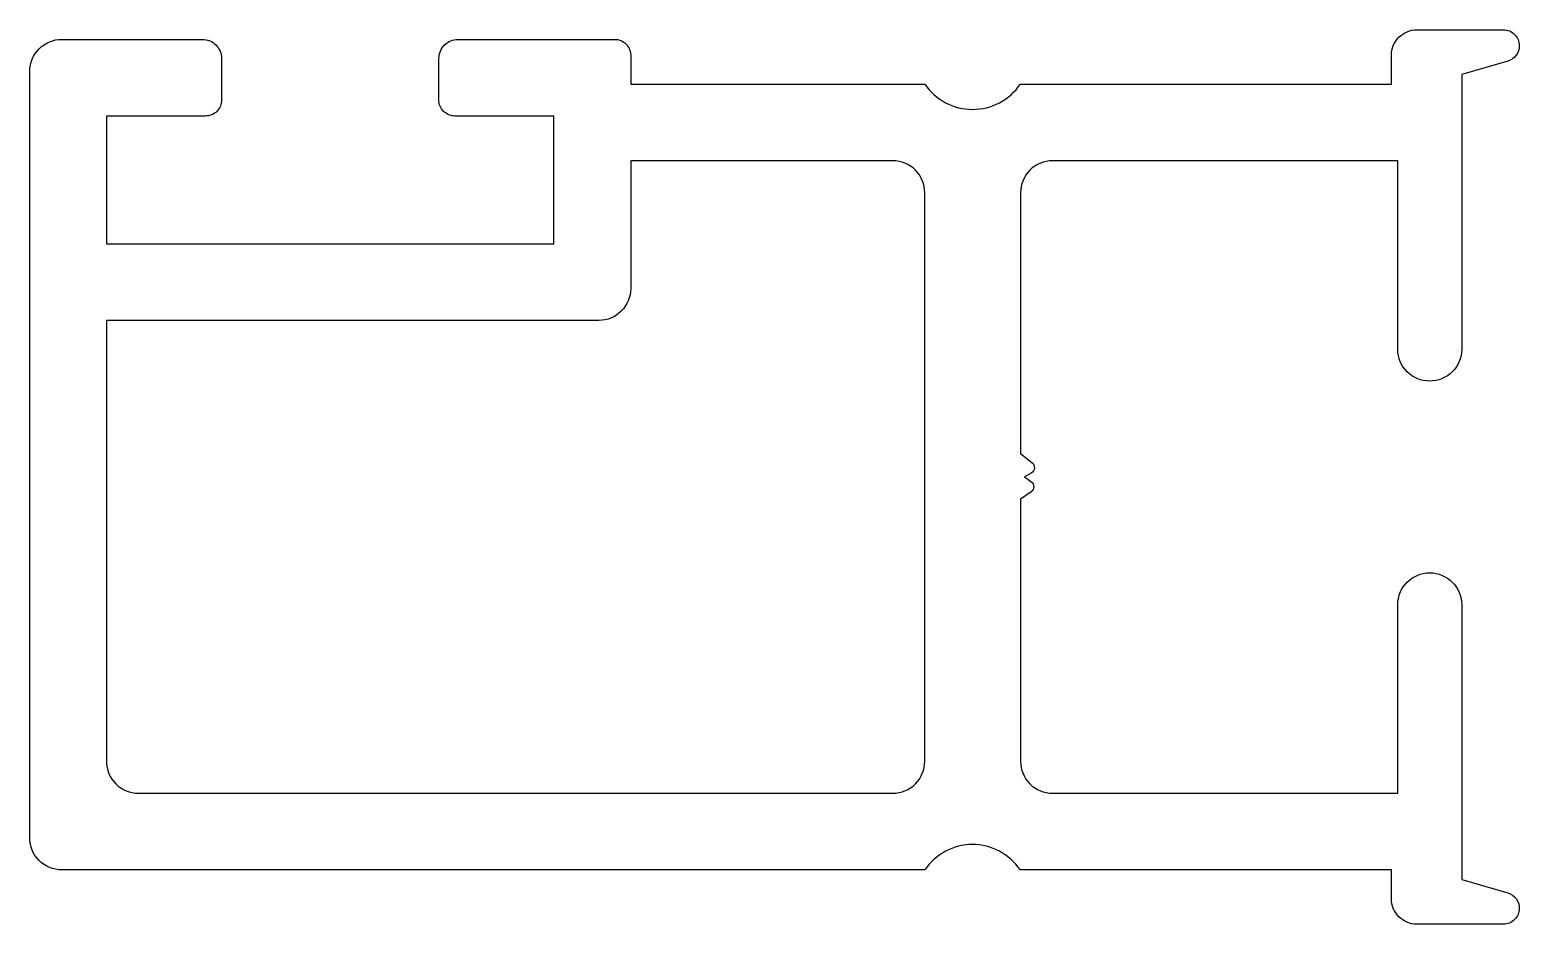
# Model space of a CAD drawing. Extents: x 705.9 to 729.2, y -17.6 to -3.6.
import ezdxf

# ---------------------------------------------------------------- set-up
doc = ezdxf.new("R2010")
doc.units = 0
doc.header["$LTSCALE"] = 15
doc.layers.add('ANA', color=220, linetype='CONTINUOUS')

msp = doc.modelspace()

# ---------------------------------------------------------------- linework, layer by layer
at = {"layer": 'ANA', "color": 7, "linetype": 'BYBLOCK'}
msp.add_line((729.175, -3.826), (729.175, -3.826), dxfattribs=at)
for points in [[(721.541, -10.514), (721.435, -10.576), (721.537, -10.645, -0.524993), (721.538, -10.809), (721.375, -10.924), (721.375, -15.026, 0.414214), (721.875, -15.526), (727.275, -15.526), (727.275, -12.576, -1), (728.275, -12.576), (728.275, -15.526), (728.275, -16.876), (728.995, -17.086, -0.333333), (729.175, -17.326), (729.175, -17.326, -0.414214), (728.925, -17.576), (727.575, -17.576, -0.414214), (727.175, -17.176), (727.175, -16.726), (721.368, -16.726, 0.531934), (719.875, -16.726), (706.375, -16.726, -0.414214), (705.875, -16.226), (705.875, -4.226, -0.414214), (706.375, -3.726), (708.575, -3.726, -0.414214), (708.875, -4.026), (708.875, -4.676, -0.414214), (708.625, -4.926), (707.075, -4.926), (707.075, -6.926), (714.075, -6.926), (714.075, -4.926), (712.525, -4.926, -0.414214), (712.275, -4.676), (712.275, -4.026, -0.414214), (712.575, -3.726), (715.025, -3.726, -0.414214), (715.275, -3.976), (715.275, -4.426), (719.875, -4.426, 0.530153), (721.372, -4.426), (727.175, -4.426), (727.175, -3.976, -0.414214), (727.575, -3.576), (728.925, -3.576, -0.414214), (729.175, -3.826, -0.333333), (728.995, -4.066), (728.275, -4.276), (728.275, -5.626), (728.275, -8.576, -1), (727.275, -8.576), (727.275, -5.626), (721.875, -5.626, 0.414214), (721.375, -6.126), (721.375, -6.626), (721.375, -10.208), (721.552, -10.349, -0.524993)], [(715.275, -5.626), (715.275, -7.626, -0.414214), (714.775, -8.126), (707.075, -8.126), (707.075, -15.026, 0.414214), (707.575, -15.526), (719.375, -15.526, 0.414214), (719.875, -15.026), (719.875, -6.126, 0.414214), (719.375, -5.626)]]:
    msp.add_lwpolyline(points, format="xyb", close=True, dxfattribs=at)

doc.saveas('drawing.dxf')
